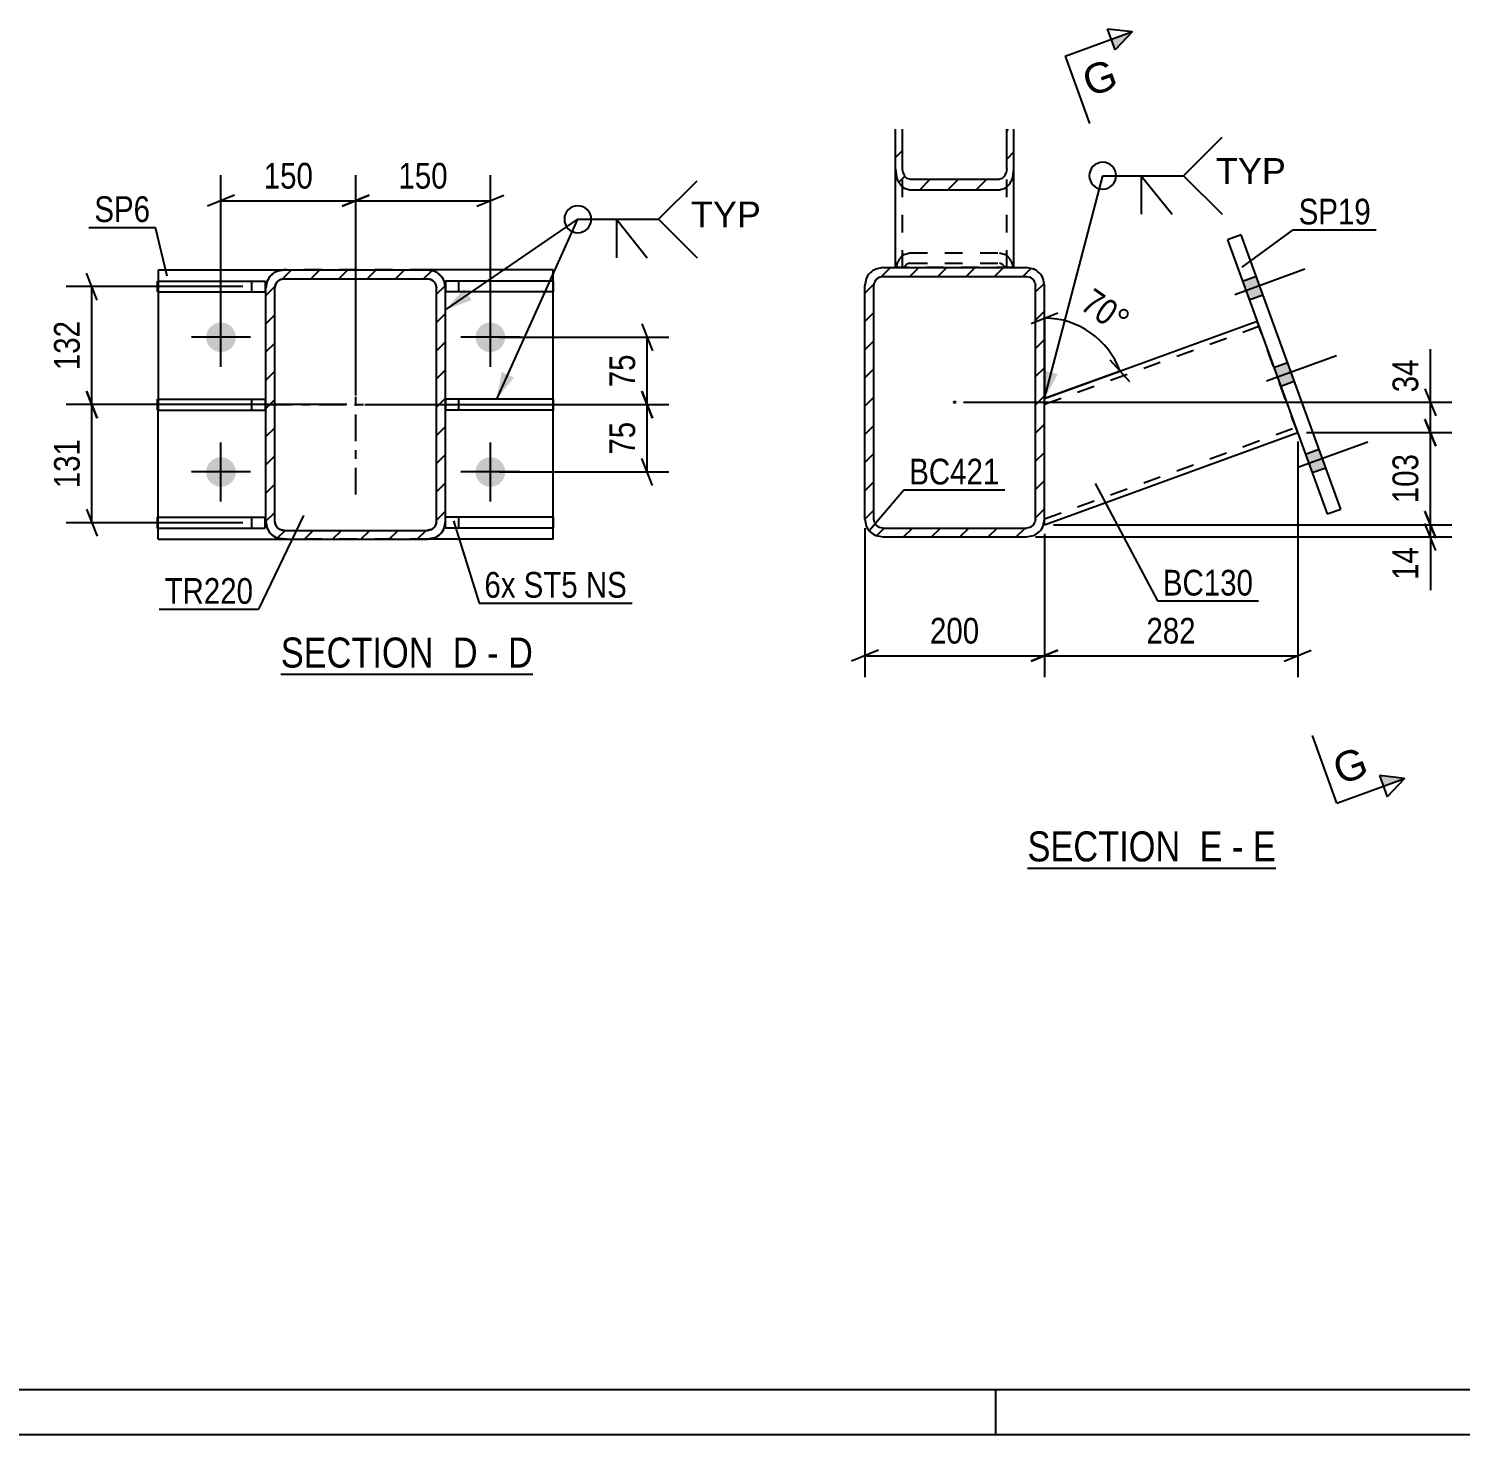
# Model space of a CAD drawing. Header units: millimetres. Extents: x -107 to 734, y -429 to 165.
# Drawn here: x -3.3 to 156.1, y -428.7 to -272.1 of the extents above; entities that cross this region are included whole.
import ezdxf

# ---------------------------------------------------------------- set-up
doc = ezdxf.new("R2010")
doc.units = ezdxf.units.MM
doc.linetypes.add('DXK_LINE_DOT2', pattern=[3.9198, 1.9599, -1.9599])
doc.linetypes.add('DXK_LINE_DOT3', pattern=[5.9187, 2.979, -0.9799, 0.9799, -0.9799])
doc.styles.add('Arial', font='ARIAL.TTF', dxfattribs={"height": 0.2})
doc.styles.add('Arial Narrow', font='ARIALN.TTF', dxfattribs={"height": 0.2})

# ---------------------------------------------------------------- blocks, each defined once
blk = doc.blocks.new('Unknown-761544594-1163')
at = {"color": 5, "linetype": 'Continuous'}
for p, q in [((-101.6, -423.67), (729.4, -423.67)), ((104.4, -428.67), (104.4, -423.67)), ((-106.6, -428.67), (734.4, -428.67))]:
    blk.add_line(p, q, dxfattribs=at)
blk = doc.blocks.new('Unknown-761544594-13 - 11566')
at = {"color": 6, "linetype": 'Continuous'}
blk.add_line((24.78, -344.02), (52.85, -344.02), dxfattribs=at)
at = {"color": 0, "linetype": 'Continuous'}
for points in [[(42.88, -343.27), (42.88, -339.77), (24.78, -339.77), (24.78, -343.27)], [(46.7, -343.27), (46.7, -339.77), (43.93, -339.77), (43.93, -343.27)], [(49.03, -343.27), (49.03, -339.77), (47.75, -339.77), (47.75, -343.27)], [(52.85, -343.27), (52.85, -339.77), (50.08, -339.77), (50.08, -343.27)]]:
    blk.add_wipeout(points, dxfattribs=at)
at = {"color": 7, "linetype": 'Continuous', "style": 'Arial Narrow'}
for s, p in [('SECTION ', (24.78, -343.27)), ('D', (43.93, -343.27)), ('D', (50.08, -343.27)), ('-', (47.75, -343.27))]:
    blk.add_text(s, height=3.34, dxfattribs=at).set_placement(p)
blk = doc.blocks.new('Unknown-761544594-14 - 11871')
at = {"color": 6, "linetype": 'Continuous'}
blk.add_line((107.92, -365.61), (135.56, -365.61), dxfattribs=at)
at = {"color": 0, "linetype": 'Continuous'}
for points in [[(126.03, -364.86), (126.03, -361.36), (107.92, -361.36), (107.92, -364.86)], [(129.63, -364.86), (129.63, -361.36), (127.08, -361.36), (127.08, -364.86)], [(131.96, -364.86), (131.96, -361.36), (130.68, -361.36), (130.68, -364.86)], [(135.56, -364.86), (135.56, -361.36), (133.01, -361.36), (133.01, -364.86)]]:
    blk.add_wipeout(points, dxfattribs=at)
at = {"color": 7, "linetype": 'Continuous', "style": 'Arial Narrow'}
for s, p in [('SECTION ', (107.92, -364.86)), ('E', (127.08, -364.86)), ('E', (133.01, -364.86)), ('-', (130.68, -364.86))]:
    blk.add_text(s, height=3.34, dxfattribs=at).set_placement(p)
blk = doc.blocks.new('Part-761544594-11634 - 11566')
at = {"color": 2, "linetype": 'Continuous'}
for p, q in [((11.04, -301.44), (11.04, -300.24)), ((11.04, -300.24), (23.04, -300.24)), ((23.04, -300.24), (23.04, -301.44)), ((11.04, -301.44), (23.04, -301.44))]:
    blk.add_line(p, q, dxfattribs=at)
at = {"color": 7, "linetype": 'DXK_LINE_DOT2'}
blk.add_line((21.54, -301.44), (21.54, -300.24), dxfattribs=at)
blk = doc.blocks.new('Part-761544594-11633 - 11566')
at = {"color": 2, "linetype": 'Continuous'}
for p, q in [((11.04, -314.59), (11.04, -313.39)), ((11.04, -313.39), (23.04, -313.39)), ((23.04, -313.39), (23.04, -314.59)), ((11.04, -314.59), (23.04, -314.59))]:
    blk.add_line(p, q, dxfattribs=at)
at = {"color": 7, "linetype": 'DXK_LINE_DOT2'}
blk.add_line((21.54, -314.59), (21.54, -313.39), dxfattribs=at)
blk = doc.blocks.new('Part-761544594-11601 - 11566')
at = {"linetype": 'Continuous'}
h = blk.add_hatch(dxfattribs=at)
h.set_pattern_fill('', scale=0.7, style=0, pattern_type=0)
h.set_pattern_definition([(45, (23.1184, -326.9864), (-1.57154, 1.57154), [])])
h.paths.add_polyline_path([(23.12, -300.99), (23.12, -326.99), (23.27, -327.75), (23.7, -328.4), (24.35, -328.83), (25.12, -328.99), (41.12, -328.99), (41.88, -328.83), (42.53, -328.4), (42.97, -327.75), (43.12, -326.99), (43.12, -300.99), (42.97, -300.22), (42.53, -299.57), (41.88, -299.14), (41.12, -298.99), (25.12, -298.99), (24.35, -299.14), (23.7, -299.57), (23.27, -300.22)])
h.paths.add_polyline_path([(24.41, -300.28), (24.74, -300.06), (25.12, -299.99), (41.12, -299.99), (41.5, -300.06), (41.83, -300.28), (42.04, -300.6), (42.12, -300.99), (42.12, -326.99), (42.04, -327.37), (41.83, -327.69), (41.5, -327.91), (41.12, -327.99), (25.12, -327.99), (24.74, -327.91), (24.41, -327.69), (24.19, -327.37), (24.12, -326.99), (24.12, -300.99), (24.19, -300.6)])
at = {"color": 7, "linetype": 'DXK_LINE_DOT2'}
for p, q in [((24.35, -299.14), (25.12, -298.99)), ((25.12, -298.99), (41.12, -298.99)), ((41.12, -298.99), (41.88, -299.14)), ((23.12, -300.99), (23.27, -300.22)), ((23.12, -326.99), (23.12, -300.99)), ((24.19, -300.6), (24.12, -300.99)), ((24.12, -326.99), (24.12, -300.99)), ((25.12, -299.99), (24.74, -300.06)), ((25.12, -299.99), (41.12, -299.99)), ((41.5, -300.06), (41.12, -299.99)), ((42.12, -300.99), (42.04, -300.6)), ((42.12, -326.99), (42.12, -300.99)), ((42.97, -300.22), (43.12, -300.99)), ((43.12, -326.99), (43.12, -300.99)), ((23.27, -327.75), (23.12, -326.99)), ((24.12, -326.99), (24.19, -327.37)), ((24.74, -327.91), (25.12, -327.99)), ((25.12, -327.99), (41.12, -327.99)), ((41.12, -327.99), (41.5, -327.91)), ((42.04, -327.37), (42.12, -326.99)), ((43.12, -326.99), (42.97, -327.75)), ((25.12, -328.99), (24.35, -328.83)), ((25.12, -328.99), (41.12, -328.99)), ((41.88, -328.83), (41.12, -328.99))]:
    blk.add_line(p, q, dxfattribs=at)
at = {"color": 2, "linetype": 'Continuous'}
for p, q in [((25.12, -298.99), (24.35, -299.14)), ((25.12, -298.99), (41.12, -298.99)), ((41.88, -299.14), (41.12, -298.99)), ((23.27, -300.22), (23.12, -300.99)), ((23.12, -326.99), (23.12, -300.99)), ((24.12, -300.99), (24.19, -300.6)), ((24.12, -326.99), (24.12, -300.99)), ((24.74, -300.06), (25.12, -299.99)), ((25.12, -299.99), (41.12, -299.99)), ((41.12, -299.99), (41.5, -300.06)), ((42.04, -300.6), (42.12, -300.99)), ((42.12, -326.99), (42.12, -300.99)), ((43.12, -300.99), (42.97, -300.22)), ((43.12, -326.99), (43.12, -300.99)), ((23.12, -326.99), (23.27, -327.75)), ((24.19, -327.37), (24.12, -326.99)), ((25.12, -327.99), (24.74, -327.91)), ((25.12, -327.99), (41.12, -327.99)), ((41.5, -327.91), (41.12, -327.99)), ((42.12, -326.99), (42.04, -327.37)), ((42.97, -327.75), (43.12, -326.99)), ((24.35, -328.83), (25.12, -328.99)), ((25.12, -328.99), (41.12, -328.99)), ((41.12, -328.99), (41.88, -328.83))]:
    blk.add_line(p, q, dxfattribs=at)
at = {"color": 7, "linetype": 'DXK_LINE_DOT3'}
for p, q in [((33.12, -323.99), (33.12, -303.99)), ((23.12, -313.99), (43.12, -313.99))]:
    blk.add_line(p, q, dxfattribs=at)
at = {"color": 7, "linetype": 'DXK_LINE_DOT2'}
for centre, radius, start, end in [((25.12, -300.99), 2, 112.5, 157.5), ((41.12, -300.99), 2, 22.5, 67.5), ((25.12, -300.99), 1, 112.5, 157.5), ((41.12, -300.99), 1, 22.5, 67.5), ((25.12, -326.99), 2, 202.5, 247.5), ((25.12, -326.99), 1, 202.5, 247.5), ((41.12, -326.99), 1, 292.5, 337.5), ((41.12, -326.99), 2, 292.5, 337.5)]:
    blk.add_arc(centre, radius, start, end, dxfattribs=at)
at = {"color": 2, "linetype": 'Continuous'}
for centre, radius, start, end in [((25.12, -300.99), 2, 112.5, 157.5), ((41.12, -300.99), 2, 22.5, 67.5), ((25.12, -300.99), 1, 112.5, 157.5), ((41.12, -300.99), 1, 22.5, 67.5), ((25.12, -326.99), 2, 202.5, 247.5), ((25.12, -326.99), 1, 202.5, 247.5), ((41.12, -326.99), 1, 292.5, 337.5), ((41.12, -326.99), 2, 292.5, 337.5)]:
    blk.add_arc(centre, radius, start, end, dxfattribs=at)
blk = doc.blocks.new('Part-761544594-11636 - 11566')
at = {"color": 2, "linetype": 'Continuous'}
for p, q in [((55.12, -313.39), (43.12, -313.39)), ((55.12, -313.39), (55.12, -314.59)), ((55.12, -314.59), (43.12, -314.59))]:
    blk.add_line(p, q, dxfattribs=at)
at = {"color": 7, "linetype": 'DXK_LINE_DOT2'}
for p, q in [((43.12, -313.39), (43.12, -314.59)), ((44.62, -314.59), (44.62, -313.39))]:
    blk.add_line(p, q, dxfattribs=at)
blk = doc.blocks.new('Part-761544594-11604 - 11566')
at = {"color": 2, "linetype": 'Continuous'}
for p, q in [((11.12, -298.99), (11.12, -300.24)), ((11.12, -298.99), (25.12, -298.99)), ((55.12, -298.99), (41.12, -298.99)), ((55.12, -328.99), (55.12, -298.99)), ((11.12, -301.44), (11.12, -313.39)), ((11.12, -326.54), (11.12, -314.59)), ((11.12, -328.99), (11.12, -327.74)), ((11.12, -328.99), (25.12, -328.99)), ((55.12, -328.99), (41.12, -328.99))]:
    blk.add_line(p, q, dxfattribs=at)
at = {"color": 7, "linetype": 'DXK_LINE_DOT2'}
for p, q in [((11.12, -298.99), (11.12, -314.59)), ((41.12, -298.99), (25.12, -298.99)), ((11.12, -300.24), (11.12, -301.44)), ((11.12, -313.39), (11.12, -314.59)), ((11.12, -327.74), (11.12, -326.54)), ((41.12, -328.99), (25.12, -328.99))]:
    blk.add_line(p, q, dxfattribs=at)
blk = doc.blocks.new('Part-761544594-11635 - 11566')
at = {"color": 2, "linetype": 'Continuous'}
for p, q in [((11.04, -327.74), (11.04, -326.54)), ((11.04, -326.54), (23.04, -326.54)), ((23.04, -327.74), (23.04, -326.54)), ((11.04, -327.74), (23.04, -327.74))]:
    blk.add_line(p, q, dxfattribs=at)
at = {"color": 7, "linetype": 'DXK_LINE_DOT2'}
blk.add_line((21.54, -327.74), (21.54, -326.54), dxfattribs=at)
blk = doc.blocks.new('Part-761544594-11637 - 11566')
at = {"color": 2, "linetype": 'Continuous'}
for p, q in [((55.12, -300.24), (43.12, -300.24)), ((43.12, -300.24), (43.12, -300.99)), ((55.12, -300.24), (55.12, -301.44)), ((55.12, -301.44), (43.12, -301.44))]:
    blk.add_line(p, q, dxfattribs=at)
at = {"color": 7, "linetype": 'DXK_LINE_DOT2'}
for p, q in [((43.12, -300.99), (43.12, -301.44)), ((44.62, -301.44), (44.62, -300.24))]:
    blk.add_line(p, q, dxfattribs=at)
blk = doc.blocks.new('Part-761544594-11638 - 11566')
at = {"color": 2, "linetype": 'Continuous'}
for p, q in [((55.12, -326.54), (43.12, -326.54)), ((55.12, -326.54), (55.12, -327.74)), ((43.12, -327.74), (43.12, -326.99)), ((55.12, -327.74), (43.12, -327.74))]:
    blk.add_line(p, q, dxfattribs=at)
at = {"color": 7, "linetype": 'DXK_LINE_DOT2'}
for p, q in [((43.12, -326.99), (43.12, -326.54)), ((44.62, -327.74), (44.62, -326.54))]:
    blk.add_line(p, q, dxfattribs=at)
blk = doc.blocks.new('Bolt-761544594-11670 - 11566')
at = {"linetype": 'Continuous'}
for points in [[(16.47, -306.49, -1), (19.77, -306.49, -1)], [(46.47, -306.49, -1), (49.77, -306.49, -1)], [(16.47, -321.49, -1), (19.77, -321.49, -1)], [(46.47, -321.49, -1), (49.77, -321.49, -1)]]:
    blk.add_hatch(color=1, dxfattribs=at).paths.add_polyline_path(points)
at = {"color": 1, "linetype": 'Continuous'}
for p, q in [((18.12, -309.79), (18.12, -303.19)), ((48.12, -309.79), (48.12, -303.19)), ((21.42, -306.49), (14.82, -306.49)), ((51.42, -306.49), (44.82, -306.49)), ((18.12, -324.79), (18.12, -318.19)), ((48.12, -324.79), (48.12, -318.19)), ((21.42, -321.49), (14.82, -321.49)), ((51.42, -321.49), (44.82, -321.49))]:
    blk.add_line(p, q, dxfattribs=at)
blk = doc.blocks.new('Part-761544594-11904 - 11871')
at = {"color": 2, "linetype": 'Continuous'}
for p, q in [((109.81, -313.31), (133.48, -304.69)), ((109.81, -327.36), (138, -317.1)), ((109.81, -327.26), (109.81, -326.73)), ((109.81, -327.26), (109.81, -327.36))]:
    blk.add_line(p, q, dxfattribs=at)
at = {"color": 7, "linetype": 'DXK_LINE_DOT2'}
for p, q in [((109.81, -313.95), (133.69, -305.26)), ((138, -317.1), (133.48, -304.69)), ((109.81, -313.41), (109.81, -313.31)), ((109.81, -326.73), (109.81, -313.31)), ((109.81, -326.72), (137.79, -316.53))]:
    blk.add_line(p, q, dxfattribs=at)
blk = doc.blocks.new('Part-761544594-11872 - 11871')
at = {"linetype": 'Continuous'}
h = blk.add_hatch(dxfattribs=at)
h.set_pattern_fill('', scale=0.7, style=0, pattern_type=0)
h.set_pattern_definition([(45, (93.207, -283.333), (-1.57154, 1.57154), [])])
h.paths.add_polyline_path([(94.01, -283.33), (93.21, -283.33), (93.21, -287.72), (93.33, -288.61), (93.68, -289.37), (94.19, -289.87), (94.81, -290.05), (104.81, -290.05), (105.42, -289.87), (105.94, -289.37), (106.29, -288.61), (106.41, -287.72), (106.41, -283.33), (105.61, -283.33), (105.61, -287.72), (105.55, -288.16), (105.37, -288.54), (105.11, -288.8), (104.81, -288.88), (94.81, -288.88), (94.5, -288.8), (94.24, -288.54), (94.07, -288.16), (94.01, -287.72)])
at = {"color": 7, "linetype": 'DXK_LINE_DOT2'}
for p, q in [((93.21, -287.72), (93.21, -283.33)), ((94.01, -298.73), (94.01, -283.33)), ((105.61, -298.73), (105.61, -283.33)), ((106.41, -287.72), (106.41, -283.33)), ((94.19, -297.26), (94.81, -297.08)), ((94.81, -297.08), (104.81, -297.08)), ((104.81, -297.08), (105.42, -297.26)), ((106.41, -298.73), (93.21, -298.73)), ((93.3, -298.73), (93.33, -298.52)), ((94.24, -298.59), (94.18, -298.73)), ((94.5, -298.34), (94.24, -298.59)), ((94.81, -298.25), (94.5, -298.34)), ((94.81, -298.25), (104.81, -298.25)), ((105.11, -298.34), (104.81, -298.25)), ((105.37, -298.59), (105.11, -298.34)), ((105.44, -298.73), (105.37, -298.59)), ((106.29, -298.52), (106.31, -298.73))]:
    blk.add_line(p, q, dxfattribs=at)
at = {"color": 2, "linetype": 'Continuous'}
for p, q in [((93.21, -287.72), (93.21, -283.33)), ((94.01, -287.72), (94.01, -283.33)), ((105.61, -287.72), (105.61, -283.33)), ((106.41, -287.72), (106.41, -283.33)), ((93.21, -298.73), (93.21, -287.72)), ((93.21, -287.72), (93.33, -288.61)), ((94.07, -288.16), (94.01, -287.72)), ((105.61, -287.72), (105.55, -288.16)), ((106.29, -288.61), (106.41, -287.72)), ((106.41, -298.73), (106.41, -287.72)), ((94.19, -289.87), (94.81, -290.05)), ((94.81, -288.88), (94.5, -288.8)), ((94.81, -288.88), (104.81, -288.88)), ((94.81, -290.05), (104.81, -290.05)), ((105.11, -288.8), (104.81, -288.88)), ((104.81, -290.05), (105.42, -289.87))]:
    blk.add_line(p, q, dxfattribs=at)
for centre, radius, start, end in [((95.1, -287.92), 1.06, 193.2949, 235.5336), ((104.51, -287.92), 1.06, 304.4664, 346.7051), ((95.4, -288.12), 2.13, 193.2949, 235.5336), ((104.22, -288.12), 2.13, 304.4664, 346.7051)]:
    blk.add_arc(centre, radius, start, end, dxfattribs=at)
at = {"color": 7, "linetype": 'DXK_LINE_DOT2'}
for centre, start, end in [((95.4, -299.01), 124.4664, 166.7051), ((104.22, -299.01), 13.2949, 55.5336)]:
    blk.add_arc(centre, 2.13, start, end, dxfattribs=at)
blk = doc.blocks.new('Part-761544594-11905 - 11871')
at = {"color": 2, "linetype": 'Continuous'}
for p, q in [((131.69, -295.08), (130.18, -295.62)), ((130.18, -295.62), (141.3, -326.16)), ((142.8, -325.62), (131.69, -295.08)), ((141.3, -326.16), (142.8, -325.62))]:
    blk.add_line(p, q, dxfattribs=at)
blk = doc.blocks.new('Part-761544594-11907 - 11871')
at = {"linetype": 'Continuous'}
h = blk.add_hatch(dxfattribs=at)
h.set_pattern_fill('', scale=0.7, style=0, pattern_type=0)
h.set_pattern_definition([(45, (89.807, -326.7338), (-1.57154, 1.57154), [])])
h.paths.add_polyline_path([(89.81, -300.73), (89.81, -326.73), (89.96, -327.5), (90.39, -328.15), (91.04, -328.58), (91.81, -328.73), (107.81, -328.73), (108.57, -328.58), (109.22, -328.15), (109.65, -327.5), (109.81, -326.73), (109.81, -300.73), (109.65, -299.97), (109.22, -299.32), (108.57, -298.89), (107.81, -298.73), (91.81, -298.73), (91.04, -298.89), (90.39, -299.32), (89.96, -299.97)])
h.paths.add_polyline_path([(91.1, -300.03), (91.42, -299.81), (91.81, -299.73), (107.81, -299.73), (108.19, -299.81), (108.51, -300.03), (108.73, -300.35), (108.81, -300.73), (108.81, -326.73), (108.73, -327.12), (108.51, -327.44), (108.19, -327.66), (107.81, -327.73), (91.81, -327.73), (91.42, -327.66), (91.1, -327.44), (90.88, -327.12), (90.81, -326.73), (90.81, -300.73), (90.88, -300.35)])
blk.add_hatch(color=30, dxfattribs=at).paths.add_polyline_path([(99.81, -313.83, -1), (99.81, -313.63, -1)])
at = {"color": 2, "linetype": 'Continuous'}
for p, q in [((91.81, -298.73), (91.04, -298.89)), ((91.81, -298.73), (107.81, -298.73)), ((108.57, -298.89), (107.81, -298.73)), ((89.96, -299.97), (89.81, -300.73)), ((89.81, -326.73), (89.81, -300.73)), ((90.81, -300.73), (90.88, -300.35)), ((90.81, -326.73), (90.81, -300.73)), ((91.42, -299.81), (91.81, -299.73)), ((91.81, -299.73), (107.81, -299.73)), ((107.81, -299.73), (108.19, -299.81)), ((108.73, -300.35), (108.81, -300.73)), ((108.81, -326.73), (108.81, -300.73)), ((109.81, -300.73), (109.65, -299.97)), ((109.81, -326.73), (109.81, -300.73)), ((89.81, -326.73), (89.96, -327.5)), ((90.88, -327.12), (90.81, -326.73)), ((108.81, -326.73), (108.73, -327.12)), ((109.65, -327.5), (109.81, -326.73)), ((91.81, -327.73), (91.42, -327.66)), ((91.81, -327.73), (107.81, -327.73)), ((108.19, -327.66), (107.81, -327.73)), ((91.04, -328.58), (91.81, -328.73)), ((91.81, -328.73), (107.81, -328.73)), ((107.81, -328.73), (108.57, -328.58))]:
    blk.add_line(p, q, dxfattribs=at)
at = {"color": 7, "linetype": 'DXK_LINE_DOT3'}
blk.add_line((99.81, -313.73), (99.81, -313.73), dxfattribs=at)
at = {"color": 30, "linetype": 'DXK_LINE_DOT3'}
blk.add_line((99.81, -313.73), (99.81, -313.73), dxfattribs=at)
at = {"color": 30, "linetype": 'Continuous'}
blk.add_circle((99.81, -313.73), 0.1, dxfattribs=at)
at = {"color": 2, "linetype": 'Continuous'}
for centre, radius, start, end in [((91.81, -300.73), 2, 112.5, 157.5), ((107.81, -300.73), 2, 22.5, 67.5), ((91.81, -300.73), 1, 112.5, 157.5), ((107.81, -300.73), 1, 22.5, 67.5), ((91.81, -326.73), 2, 202.5, 247.5), ((91.81, -326.73), 1, 202.5, 247.5), ((107.81, -326.73), 1, 292.5, 337.5), ((107.81, -326.73), 2, 292.5, 337.5)]:
    blk.add_arc(centre, radius, start, end, dxfattribs=at)
blk = doc.blocks.new('Bolt-761544594-11973 - 11871')
at = {"linetype": 'Continuous'}
for points in [[(131.86, -300.23), (132.61, -302.3), (134.11, -301.75), (133.36, -299.68)], [(131.86, -300.23), (132.61, -302.3), (134.11, -301.75), (133.36, -299.68)], [(131.86, -300.23), (132.61, -302.3), (134.11, -301.75), (133.36, -299.68)], [(135.36, -309.86), (136.12, -311.93), (137.62, -311.38), (136.87, -309.31)], [(135.36, -309.86), (136.12, -311.93), (137.62, -311.38), (136.87, -309.31)], [(138.87, -319.49), (139.62, -321.56), (141.13, -321.01), (140.37, -318.95)], [(138.87, -319.49), (139.62, -321.56), (141.13, -321.01), (140.37, -318.95)], [(138.87, -319.49), (139.62, -321.56), (141.13, -321.01), (140.37, -318.95)]]:
    blk.add_hatch(color=1, dxfattribs=at).paths.add_polyline_path(points)
at = {"color": 1, "linetype": 'Continuous'}
for p, q in [((131.01, -301.71), (138.81, -298.87)), ((131.01, -301.71), (138.81, -298.87)), ((131.01, -301.71), (138.81, -298.87)), ((131.86, -300.23), (133.36, -299.68)), ((131.86, -300.23), (133.36, -299.68)), ((131.86, -300.23), (133.36, -299.68)), ((132.61, -302.3), (134.11, -301.75)), ((132.61, -302.3), (134.11, -301.75)), ((132.61, -302.3), (134.11, -301.75)), ((134.52, -311.34), (142.32, -308.5)), ((134.52, -311.34), (142.32, -308.5)), ((135.36, -309.86), (136.87, -309.31)), ((135.36, -309.86), (136.87, -309.31)), ((136.12, -311.93), (137.62, -311.38)), ((136.12, -311.93), (137.62, -311.38)), ((138.02, -320.97), (145.82, -318.13)), ((138.02, -320.97), (145.82, -318.13)), ((138.02, -320.97), (145.82, -318.13)), ((138.87, -319.49), (140.37, -318.95)), ((138.87, -319.49), (140.37, -318.95)), ((138.87, -319.49), (140.37, -318.95)), ((139.62, -321.56), (141.13, -321.01)), ((139.62, -321.56), (141.13, -321.01)), ((139.62, -321.56), (141.13, -321.01))]:
    blk.add_line(p, q, dxfattribs=at)
blk = doc.blocks.new('StraightDimension-761544594-13435 - 11566')
at = {"color": 7, "linetype": 'Continuous'}
for p, q in [((32.12, -313.99), (0.89, -313.99)), ((4.34, -315.49), (3.14, -312.49)), ((3.74, -327.14), (3.74, -313.99)), ((3.14, -325.64), (4.34, -328.64)), ((20.54, -327.14), (0.89, -327.14))]:
    blk.add_line(p, q, dxfattribs=at)
at = {"color": 0}
blk.add_wipeout([(2.99, -317.22), (-1.21, -317.22), (-1.21, -323.9), (2.99, -323.9)], dxfattribs=at)
at = {"color": 3, "style": 'Arial Narrow'}
blk.add_text('131', height=2.863, rotation=90.0002, dxfattribs=at).set_placement((2.39, -323.3))
blk = doc.blocks.new('StraightDimension-761544594-13472 - 11566')
at = {"color": 7, "linetype": 'Continuous'}
for p, q in [((34.12, -313.99), (67.98, -313.99)), ((64.98, -312.49), (66.18, -315.49)), ((65.58, -321.49), (65.58, -313.99)), ((66.18, -322.99), (64.98, -319.99)), ((49.12, -321.49), (67.98, -321.49))]:
    blk.add_line(p, q, dxfattribs=at)
at = {"color": 0}
blk.add_wipeout([(64.83, -315.31), (60.63, -315.31), (60.63, -320.16), (64.83, -320.16)], dxfattribs=at)
at = {"color": 3, "style": 'Arial Narrow'}
blk.add_text('75', height=2.863, rotation=90.0002, dxfattribs=at).set_placement((64.23, -319.56))
blk = doc.blocks.new('StraightDimension-761544594-13389 - 11566')
at = {"color": 7, "linetype": 'Continuous'}
for p, q in [((33.12, -312.99), (33.12, -288.43)), ((48.12, -305.49), (48.12, -288.43)), ((34.62, -290.68), (31.62, -291.88)), ((33.12, -291.28), (48.12, -291.28)), ((46.62, -291.88), (49.62, -290.68))]:
    blk.add_line(p, q, dxfattribs=at)
at = {"color": 0}
blk.add_wipeout([(43.96, -290.53), (43.96, -286.33), (37.28, -286.33), (37.28, -290.53)], dxfattribs=at)
at = {"color": 3, "style": 'Arial Narrow'}
blk.add_text('150', height=2.863, dxfattribs=at).set_placement((37.88, -289.93))
blk = doc.blocks.new('StraightDimension-761544594-13390 - 11566')
at = {"color": 7, "linetype": 'Continuous'}
for p, q in [((18.12, -305.49), (18.12, -288.43)), ((33.12, -312.99), (33.12, -288.43)), ((19.62, -290.68), (16.62, -291.88)), ((18.12, -291.28), (33.12, -291.28)), ((31.62, -291.88), (34.62, -290.68))]:
    blk.add_line(p, q, dxfattribs=at)
at = {"color": 0}
blk.add_wipeout([(28.96, -290.53), (28.96, -286.33), (22.28, -286.33), (22.28, -290.53)], dxfattribs=at)
at = {"color": 3, "style": 'Arial Narrow'}
blk.add_text('150', height=2.863, dxfattribs=at).set_placement((22.88, -289.93))
blk = doc.blocks.new('StraightDimension-761544594-13434 - 11566')
at = {"color": 7, "linetype": 'Continuous'}
for p, q in [((4.34, -302.34), (3.14, -299.34)), ((20.54, -300.84), (0.89, -300.84)), ((3.74, -313.99), (3.74, -300.84)), ((32.12, -313.99), (0.89, -313.99)), ((3.14, -312.49), (4.34, -315.49))]:
    blk.add_line(p, q, dxfattribs=at)
at = {"color": 0}
blk.add_wipeout([(2.99, -304.07), (-1.21, -304.07), (-1.21, -310.75), (2.99, -310.75)], dxfattribs=at)
at = {"color": 3, "style": 'Arial Narrow'}
blk.add_text('132', height=2.863, rotation=90.0002, dxfattribs=at).set_placement((2.39, -310.15))
blk = doc.blocks.new('StraightDimension-761544594-13471 - 11566')
at = {"color": 7, "linetype": 'Continuous'}
for p, q in [((64.98, -304.99), (66.18, -307.99)), ((49.12, -306.49), (67.98, -306.49)), ((65.58, -313.99), (65.58, -306.49)), ((34.12, -313.99), (67.98, -313.99)), ((66.18, -315.49), (64.98, -312.49))]:
    blk.add_line(p, q, dxfattribs=at)
at = {"color": 0}
blk.add_wipeout([(64.83, -307.81), (60.63, -307.81), (60.63, -312.66), (64.83, -312.66)], dxfattribs=at)
at = {"color": 3, "style": 'Arial Narrow'}
blk.add_text('75', height=2.863, rotation=90.0002, dxfattribs=at).set_placement((64.23, -312.06))
blk = doc.blocks.new('StraightDimension-761544594-13649 - 11871')
at = {"color": 7, "linetype": 'Continuous'}
for p, q in [((138, -318.1), (138, -344.35)), ((109.81, -328.36), (109.81, -344.35)), ((111.31, -341.35), (108.31, -342.55)), ((109.81, -341.95), (138, -341.95)), ((136.5, -342.55), (139.5, -341.35))]:
    blk.add_line(p, q, dxfattribs=at)
at = {"color": 0}
blk.add_wipeout([(127.24, -341.2), (127.24, -337), (120.56, -337), (120.56, -341.2)], dxfattribs=at)
at = {"color": 3, "style": 'Arial Narrow'}
blk.add_text('282', height=2.863, dxfattribs=at).set_placement((121.16, -340.6))
blk = doc.blocks.new('StraightDimension-761544594-13650 - 11871')
at = {"color": 7, "linetype": 'Continuous'}
for p, q in [((89.81, -327.73), (89.81, -344.35)), ((109.81, -328.36), (109.81, -344.35)), ((91.31, -341.35), (88.31, -342.55)), ((89.81, -341.95), (109.81, -341.95)), ((108.31, -342.55), (111.31, -341.35))]:
    blk.add_line(p, q, dxfattribs=at)
at = {"color": 0}
blk.add_wipeout([(103.15, -341.2), (103.15, -337), (96.46, -337), (96.46, -341.2)], dxfattribs=at)
at = {"color": 3, "style": 'Arial Narrow'}
blk.add_text('200', height=2.863, dxfattribs=at).set_placement((97.06, -340.6))
blk = doc.blocks.new('AngleDimension-761544594-13806 - 11871')
at = {"color": 7, "linetype": 'Continuous'}
for p, q in [((108.31, -304.95), (111.31, -303.75)), ((109.81, -304.35), (109.81, -313.31)), ((119.3, -311.45), (117.14, -309.04)), ((118.22, -310.25), (109.81, -313.31)), ((110.75, -312.97), (118.22, -310.25))]:
    blk.add_line(p, q, dxfattribs=at)
blk.add_arc((109.81, -313.31), 8.95, 20, 90, dxfattribs=at)
at = {"color": 0}
blk.add_wipeout([(118.1, -307.09), (120.51, -303.65), (115.22, -299.94), (112.81, -303.38)], dxfattribs=at)
at = {"color": 3, "style": 'Arial Narrow'}
blk.add_text('70°', height=2.863, rotation=-35.002, dxfattribs=at).set_placement((113.65, -303.24))
blk = doc.blocks.new('StraightDimension-761544594-14497 - 11871')
at = {"color": 7, "linetype": 'Continuous'}
for p, q in [((152.17, -312.23), (153.37, -315.23)), ((100.81, -313.73), (155.17, -313.73)), ((152.77, -317.1), (152.77, -313.73)), ((153.37, -318.6), (152.17, -315.6)), ((139, -317.1), (155.17, -317.1))]:
    blk.add_line(p, q, dxfattribs=at)
at = {"color": 0}
blk.add_wipeout([(152.02, -308.35), (147.82, -308.35), (147.82, -313.21), (152.02, -313.21)], dxfattribs=at)
at = {"color": 7, "linetype": 'Continuous'}
blk.add_line((152.77, -313.73), (152.77, -307.83), dxfattribs=at)
blk.add_line((152.77, -313.73), (152.77, -307.83), dxfattribs=at)
at = {"color": 3, "style": 'Arial Narrow'}
blk.add_text('34', height=2.863, rotation=90.0002, dxfattribs=at).set_placement((151.42, -312.61))
blk = doc.blocks.new('StraightDimension-761544594-14498 - 11871')
at = {"color": 7, "linetype": 'Continuous'}
for p, q in [((152.17, -315.6), (153.37, -318.6)), ((139, -317.1), (155.17, -317.1)), ((152.77, -327.36), (152.77, -317.1)), ((153.37, -328.86), (152.17, -325.86)), ((110.81, -327.36), (155.17, -327.36))]:
    blk.add_line(p, q, dxfattribs=at)
at = {"color": 0}
blk.add_wipeout([(152.02, -318.88), (147.82, -318.88), (147.82, -325.57), (152.02, -325.57)], dxfattribs=at)
at = {"color": 3, "style": 'Arial Narrow'}
blk.add_text('103', height=2.863, rotation=90.0002, dxfattribs=at).set_placement((151.42, -324.97))
blk = doc.blocks.new('StraightDimension-761544594-14499 - 11871')
at = {"color": 7, "linetype": 'Continuous'}
for p, q in [((152.17, -325.86), (153.37, -328.86)), ((110.81, -327.36), (155.17, -327.36)), ((153.37, -330.23), (152.17, -327.23)), ((152.77, -328.73), (152.77, -327.36)), ((108.81, -328.73), (155.17, -328.73))]:
    blk.add_line(p, q, dxfattribs=at)
at = {"color": 0}
blk.add_wipeout([(152.02, -329.26), (147.82, -329.26), (147.82, -334.12), (152.02, -334.12)], dxfattribs=at)
at = {"color": 7, "linetype": 'Continuous'}
blk.add_line((152.77, -328.73), (152.77, -334.64), dxfattribs=at)
blk.add_line((152.77, -328.73), (152.77, -334.64), dxfattribs=at)
at = {"color": 3, "style": 'Arial Narrow'}
blk.add_text('14', height=2.863, rotation=90.0002, dxfattribs=at).set_placement((151.42, -333.52))
blk = doc.blocks.new('Mark-761544594-13553 - 11566')
at = {"color": 0}
blk.add_wipeout([(21.7, -336.17), (21.7, -333.17), (11.84, -333.17), (11.84, -336.17)], dxfattribs=at)
blk.add_wipeout([(21.7, -336.17), (21.7, -333.17), (11.84, -333.17), (11.84, -336.17)], dxfattribs=at)
at = {"color": 30, "linetype": 'Continuous'}
for p in [(27.29, -326.33), (11.24, -336.77)]:
    blk.add_line(p, (22.3, -336.77), dxfattribs=at)
at = {"color": 3, "style": 'Arial Narrow'}
blk.add_text('TR220', height=2.863, dxfattribs=at).set_placement((11.84, -336.17))
blk = doc.blocks.new('Mark-761544594-13556 - 11566')
at = {"color": 0}
blk.add_wipeout([(10.23, -293.65), (10.23, -290.65), (4.02, -290.65), (4.02, -293.65)], dxfattribs=at)
blk.add_wipeout([(10.23, -293.65), (10.23, -290.65), (4.02, -290.65), (4.02, -293.65)], dxfattribs=at)
at = {"color": 30, "linetype": 'Continuous'}
for p in [(3.42, -294.25), (12.14, -299.7)]:
    blk.add_line(p, (10.83, -294.25), dxfattribs=at)
at = {"color": 3, "style": 'Arial Narrow'}
blk.add_text('SP6', height=2.863, dxfattribs=at).set_placement((4.02, -293.65))
blk = doc.blocks.new('MarkSet-761544594-13575 - 11566')
at = {"color": 0}
for points in [[(50.92, -335.49), (50.92, -332.49), (47.45, -332.49), (47.45, -335.49)], [(57.85, -335.49), (57.85, -332.49), (51.82, -332.49), (51.82, -335.49)], [(63.31, -335.49), (63.31, -332.49), (58.75, -332.49), (58.75, -335.49)]]:
    blk.add_wipeout(points, dxfattribs=at)
for points in [[(50.92, -335.49), (50.92, -332.49), (47.45, -332.49), (47.45, -335.49)], [(57.85, -335.49), (57.85, -332.49), (51.82, -332.49), (51.82, -335.49)], [(63.31, -335.49), (63.31, -332.49), (58.75, -332.49), (58.75, -335.49)]]:
    blk.add_wipeout(points, dxfattribs=at)
at = {"color": 30, "linetype": 'Continuous'}
for p, q in [((44, -326.94), (46.85, -336.09)), ((46.85, -336.09), (63.91, -336.09))]:
    blk.add_line(p, q, dxfattribs=at)
at = {"color": 3, "style": 'Arial Narrow'}
for s, p in [('6x', (47.45, -335.49)), ('ST5', (51.82, -335.49)), ('NS', (58.75, -335.49))]:
    blk.add_text(s, height=2.863, dxfattribs=at).set_placement(p)
blk = doc.blocks.new('WeldMark-761544594-13611 - 11566')
at = {"linetype": 'Continuous'}
for points in [[(46.02, -302.35), (43.12, -303.43), (45.17, -301.12)], [(50.73, -310.96), (48.82, -313.39), (49.37, -310.34)]]:
    blk.add_hatch(color=30, dxfattribs=at).paths.add_polyline_path(points)
at = {"color": 30, "linetype": 'Continuous'}
for p, q in [((43.12, -303.43), (57.85, -293.34)), ((48.82, -313.39), (57.85, -293.34)), ((57.85, -293.34), (66.85, -293.34))]:
    blk.add_line(p, q, dxfattribs=at)
at = {"color": 3, "linetype": 'Continuous'}
for q in [(65.57, -297.63), (62.14, -297.63)]:
    blk.add_line((62.14, -293.34), q, dxfattribs=at)
for start, end in [(90, 270), (270, 90)]:
    blk.add_arc((57.85, -293.34), 1.5, start, end, dxfattribs=at)
at = {"color": 0, "linetype": 'Continuous'}
blk.add_wipeout([(78.23, -294.24), (78.23, -291.24), (70.45, -291.24), (70.45, -294.24)], dxfattribs=at)
blk.add_wipeout([(78.23, -294.24), (78.23, -291.24), (70.45, -291.24), (70.45, -294.24)], dxfattribs=at)
at = {"color": 3, "linetype": 'Continuous'}
for q in [(71.14, -289.06), (71.14, -297.63)]:
    blk.add_line((66.85, -293.34), q, dxfattribs=at)
at = {"color": 3, "linetype": 'Continuous', "style": 'Arial'}
blk.add_text('TYP', height=2.865, dxfattribs=at).set_placement((70.45, -294.24))
blk = doc.blocks.new('Mark-761544594-13809 - 11871')
at = {"color": 0}
blk.add_wipeout([(133.04, -335.25), (133.04, -332.25), (122.99, -332.25), (122.99, -335.25)], dxfattribs=at)
blk.add_wipeout([(133.04, -335.25), (133.04, -332.25), (122.99, -332.25), (122.99, -335.25)], dxfattribs=at)
at = {"color": 30, "linetype": 'Continuous'}
for p, q in [((115.47, -322.79), (122.39, -335.85)), ((122.39, -335.85), (133.64, -335.85))]:
    blk.add_line(p, q, dxfattribs=at)
at = {"color": 3, "style": 'Arial Narrow'}
blk.add_text('BC130', height=2.863, dxfattribs=at).set_placement((122.99, -335.25))
blk = doc.blocks.new('Mark-761544594-13812 - 11871')
at = {"color": 0}
blk.add_wipeout([(146.15, -293.92), (146.15, -290.92), (138.11, -290.92), (138.11, -293.92)], dxfattribs=at)
blk.add_wipeout([(146.15, -293.92), (146.15, -290.92), (138.11, -290.92), (138.11, -293.92)], dxfattribs=at)
at = {"color": 30, "linetype": 'Continuous'}
for p, q in [((131.81, -298.67), (137.51, -294.52)), ((137.51, -294.52), (146.75, -294.52))]:
    blk.add_line(p, q, dxfattribs=at)
at = {"color": 3, "style": 'Arial Narrow'}
blk.add_text('SP19', height=2.863, dxfattribs=at).set_placement((138.11, -293.92))
blk = doc.blocks.new('Mark-761544594-13815 - 11871')
at = {"color": 0}
blk.add_wipeout([(104.8, -322.88), (104.8, -319.88), (94.75, -319.88), (94.75, -322.88)], dxfattribs=at)
blk.add_wipeout([(104.8, -322.88), (104.8, -319.88), (94.75, -319.88), (94.75, -322.88)], dxfattribs=at)
at = {"color": 30, "linetype": 'Continuous'}
for p, q in [((90.33, -327.97), (94.15, -323.48)), ((94.15, -323.48), (105.4, -323.48))]:
    blk.add_line(p, q, dxfattribs=at)
at = {"color": 3, "style": 'Arial Narrow'}
blk.add_text('BC421', height=2.863, dxfattribs=at).set_placement((94.75, -322.88))
blk = doc.blocks.new('WeldMark-761544594-13828 - 11871')
at = {"linetype": 'Continuous'}
blk.add_hatch(color=30, dxfattribs=at).paths.add_polyline_path([(111.29, -310.6), (109.81, -313.31), (109.84, -310.22)])
at = {"color": 30, "linetype": 'Continuous'}
for p, q in [((109.81, -313.31), (116.3, -288.5)), ((116.3, -288.5), (125.3, -288.5))]:
    blk.add_line(p, q, dxfattribs=at)
at = {"color": 3, "linetype": 'Continuous'}
for q in [(124.01, -292.79), (120.58, -292.79)]:
    blk.add_line((120.58, -288.5), q, dxfattribs=at)
for start, end in [(90, 270), (270, 90)]:
    blk.add_arc((116.3, -288.5), 1.5, start, end, dxfattribs=at)
at = {"color": 0, "linetype": 'Continuous'}
blk.add_wipeout([(136.67, -289.4), (136.67, -286.4), (128.9, -286.4), (128.9, -289.4)], dxfattribs=at)
blk.add_wipeout([(136.67, -289.4), (136.67, -286.4), (128.9, -286.4), (128.9, -289.4)], dxfattribs=at)
at = {"color": 3, "linetype": 'Continuous'}
for q in [(129.58, -284.22), (129.58, -292.79)]:
    blk.add_line((125.3, -288.5), q, dxfattribs=at)
at = {"color": 3, "linetype": 'Continuous', "style": 'Arial'}
blk.add_text('TYP', height=2.865, dxfattribs=at).set_placement((128.9, -289.4))
blk = doc.blocks.new('SectionMark-761544594-13978 - 11871')
at = {"linetype": 'Continuous'}
blk.add_hatch(color=6, dxfattribs=at).paths.add_polyline_path([(147.54, -356.48), (147.12, -355.31), (149.89, -355.63)])
at = {"color": 6, "linetype": 'Continuous'}
for p, q in [((116.84, -272.12), (119.61, -272.43)), ((149.89, -355.63), (147.12, -355.31)), ((147.12, -355.31), (147.97, -357.65)), ((149.89, -355.63), (147.97, -357.65))]:
    blk.add_line(p, q, dxfattribs=at)
at = {"color": 0, "linetype": 'Continuous'}
for points in [[(118.24, -278.52), (117.05, -275.23), (113.63, -276.47), (114.83, -279.76)], [(146.13, -355.13), (144.93, -351.84), (141.52, -353.09), (142.72, -356.37)]]:
    blk.add_wipeout(points, dxfattribs=at)
at = {"linetype": 'Continuous'}
blk.add_hatch(color=6, dxfattribs=at).paths.add_polyline_path([(117.69, -274.46), (117.26, -273.29), (119.61, -272.43)])
at = {"color": 6, "linetype": 'Continuous'}
for p, q in [((112.1, -275.17), (119.61, -272.43)), ((117.69, -274.46), (116.84, -272.12)), ((119.61, -272.43), (117.69, -274.46)), ((112.1, -275.17), (114.83, -282.69)), ((142.37, -358.36), (139.64, -350.84)), ((142.37, -358.36), (149.89, -355.63))]:
    blk.add_line(p, q, dxfattribs=at)
at = {"color": 3, "linetype": 'Continuous', "style": 'Arial'}
for p in [(114.83, -279.76), (142.72, -356.37)]:
    blk.add_text('G', height=3.34, rotation=20.002, dxfattribs=at).set_placement(p)

msp = doc.modelspace()

# ---------------------------------------------------------------- block references
for name in ['Unknown-761544594-1163', 'Part-761544594-11872 - 11871', 'Part-761544594-11905 - 11871', 'Part-761544594-11604 - 11566', 'Part-761544594-11601 - 11566', 'Part-761544594-11907 - 11871', 'Bolt-761544594-11973 - 11871', 'Part-761544594-11634 - 11566', 'Part-761544594-11637 - 11566', 'Bolt-761544594-11670 - 11566', 'Part-761544594-11904 - 11871', 'Part-761544594-11633 - 11566', 'Part-761544594-11636 - 11566', 'Part-761544594-11635 - 11566', 'Part-761544594-11638 - 11566']:
    msp.add_blockref(name, (0, 0))

# ---------------------------------------------------------------- next in the draw order: block references
for name in ['Mark-761544594-13812 - 11871', 'AngleDimension-761544594-13806 - 11871', 'StraightDimension-761544594-13435 - 11566', 'StraightDimension-761544594-13472 - 11566', 'StraightDimension-761544594-13649 - 11871', 'MarkSet-761544594-13575 - 11566', 'Unknown-761544594-13 - 11566', 'Unknown-761544594-14 - 11871']:
    msp.add_blockref(name, (0, 0))

# ---------------------------------------------------------------- next in the draw order: block references
for name in ['StraightDimension-761544594-13389 - 11566', 'StraightDimension-761544594-14497 - 11871', 'Mark-761544594-13553 - 11566', 'StraightDimension-761544594-13650 - 11871']:
    msp.add_blockref(name, (0, 0))

# ---------------------------------------------------------------- next in the draw order: block references
for name in ['WeldMark-761544594-13828 - 11871', 'StraightDimension-761544594-13390 - 11566', 'StraightDimension-761544594-14498 - 11871', 'Mark-761544594-13815 - 11871']:
    msp.add_blockref(name, (0, 0))

# ---------------------------------------------------------------- next in the draw order: block references
for name in ['StraightDimension-761544594-13434 - 11566', 'StraightDimension-761544594-13471 - 11566', 'StraightDimension-761544594-14499 - 11871']:
    msp.add_blockref(name, (0, 0))

# ---------------------------------------------------------------- next in the draw order: block references
for name in ['WeldMark-761544594-13611 - 11566', 'Mark-761544594-13556 - 11566', 'Mark-761544594-13809 - 11871']:
    msp.add_blockref(name, (0, 0))

# ---------------------------------------------------------------- next in the draw order: block references
msp.add_blockref('SectionMark-761544594-13978 - 11871', (0, 0))

doc.saveas('drawing.dxf')
